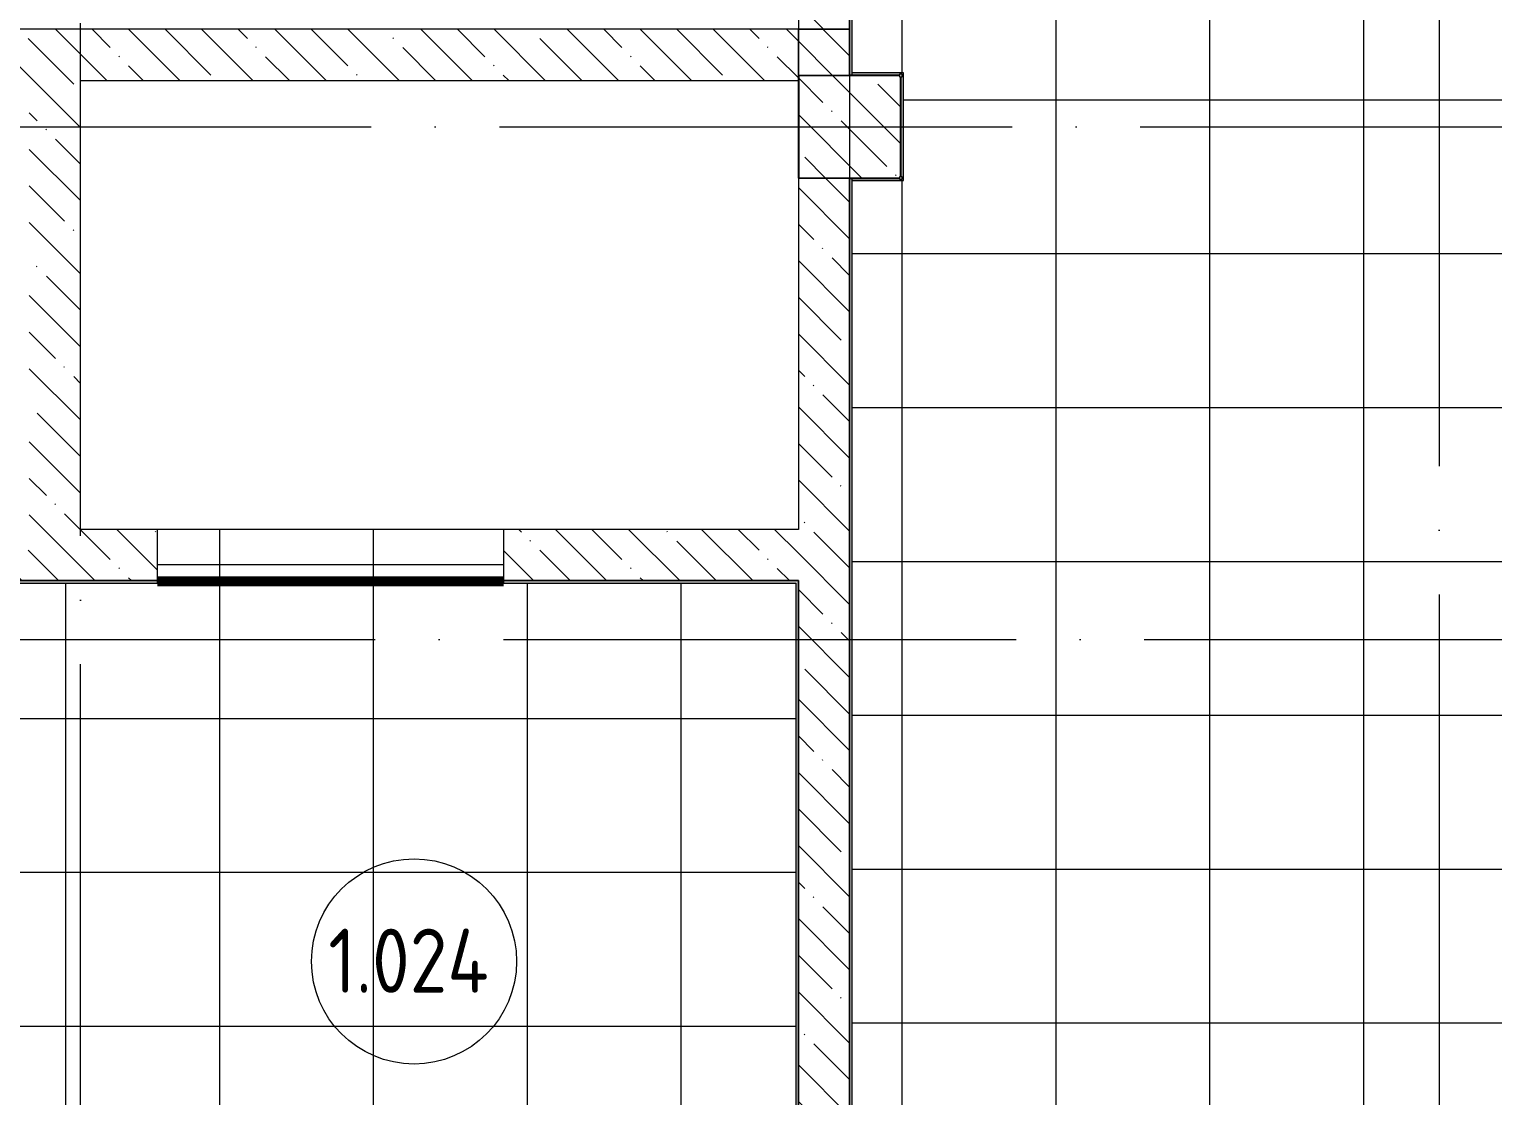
# Model space of a CAD drawing. Header units: millimetres. Extents: x -4370 to 196781, y -4577 to 61202.
# Drawn here: x 74600 to 80309, y 41746 to 45905 of the extents above; entities that cross this region are included whole.
import ezdxf

# ---------------------------------------------------------------- set-up
doc = ezdxf.new("R2010")
doc.units = ezdxf.units.MM
doc.linetypes.add('ADSK_Линия сетки', pattern=[2500, 2000, -250, 0, -250])
for name, color, linetype, lineweight in [('A-AREA-____-IDEN', 2, 'Continuous', 20), ('A-FLOR-____-OTLN', 192, 'Continuous', 9), ('A-FLOR-____-PATT', 8, 'Continuous', 9), ('A-WALL-____-MCUT', 113, 'Continuous', 9), ('A-WALL-____-PATT', 111, 'Continuous', 9), ('A-WALL-FNSH-MCUT', 113, 'Continuous', 9), ('I-WALL-____-OTLN', 2, 'Continuous', 9), ('S-COLS-____-MCUT', 52, 'Continuous', 9), ('S-COLS-____-OTLN', 52, 'Continuous', 9), ('S-GRID-____-OTLN', 1, 'Continuous', 9)]:
    doc.layers.add(name, color=color, linetype=linetype, lineweight=lineweight)
doc.styles.add('GOST Common_1', font='GOST_Common.ttf', dxfattribs={"width": 0.9, "height": 250})
pattern_1 = [(135, (0, 0), (-142.5612, -142.5612), []), (135, (142.56, 0), (-142.5612, -142.5612), [252.016, -50.403, 3.353, -47.05])]

# ---------------------------------------------------------------- blocks, each defined once
blk = doc.blocks.new('0083_СОШ675_АР_R22_rvt-1-О_АИ_ПП_0_000_Целиком')
at = {"layer": 'A-WALL-____-PATT', "lineweight": 5}
h = blk.add_hatch(dxfattribs=at)
h.set_pattern_fill('FP_4', color=10, style=0, pattern_type=2)
h.set_pattern_definition([(135, (0, 0), (-141.42136, -141.42136), [])])
h.paths.add_polyline_path([(77600, 45905), (77800, 45905), (77800, 47065), (77600, 47065)])
h.paths.add_polyline_path([(77600, 48765), (77800, 48765), (77800, 49975), (77600, 49975), (77600, 49582)])
h = blk.add_hatch(dxfattribs=at)
h.set_pattern_fill('FP_3', color=10, style=0, pattern_type=2)
h.set_pattern_definition(pattern_1)
h.paths.add_polyline_path([(77600, 45704.9), (77600, 45904.9), (73930, 45904.9), (73930, 45704.9), (76509.4, 45704.9)])
h = blk.add_hatch(dxfattribs=at)
h.set_pattern_fill('FP_3', color=10, style=0, pattern_type=2)
h.set_pattern_definition(pattern_1)
h.paths.add_polyline_path([(77800, 40175), (77800, 45325), (77600, 45325), (77600, 40175), (77751.3, 40175)])
h.paths.add_polyline_path([(77600, 45725), (77800, 45725), (77800, 45905), (77600, 45905)])
h = blk.add_hatch(dxfattribs=at)
h.set_pattern_fill('FP_3', color=10, style=0, pattern_type=2)
h.set_pattern_definition(pattern_1)
h.paths.add_polyline_path([(74800, 43954.9), (74800, 45704.9), (74600, 45704.9), (74600, 43954.9)])
h = blk.add_hatch(dxfattribs=at)
h.set_pattern_fill('FP_3', color=10, style=0, pattern_type=2)
h.set_pattern_definition(pattern_1)
h.paths.add_polyline_path([(76509.4, 43754.9), (77600, 43754.9), (77600, 43954.9), (76450, 43954.9), (76450, 43754.9)])
h.paths.add_polyline_path([(74130, 43754.9), (75100, 43754.9), (75100, 43954.9), (74130, 43954.9)])
at = {"layer": 'S-COLS-____-OTLN', "lineweight": 5}
h = blk.add_hatch(dxfattribs=at)
h.set_pattern_fill('FP_3', color=256, style=0, pattern_type=2)
h.set_pattern_definition(pattern_1)
h.paths.add_polyline_path([(77800, 45325), (77995, 45325), (77995, 45330), (78000, 45330), (78000, 45720), (77995, 45720), (77995, 45725), (77600, 45725), (77600, 45325)])
at = {"layer": 'A-WALL-____-MCUT', "color": 50, "lineweight": 13}
for p, q in [((77600, 47065), (77600, 45905)), ((77800, 45905), (77800, 47065)), ((77600, 45904.9), (73930, 45904.9)), ((77600, 45905), (77800, 45905)), ((77800, 45905), (77600, 45905)), ((77600, 45905), (77600, 45725)), ((77600, 45704.9), (77600, 45904.9)), ((77800, 45725), (77800, 45905)), ((74800, 43954.9), (74800, 45704.9)), ((74800, 45704.9), (77600, 45704.9)), ((77600, 45325), (77600, 43954.9)), ((77800, 40175), (77800, 45325)), ((75100, 43954.9), (74800, 43954.9)), ((75100, 43754.9), (75100, 43954.9)), ((77600, 43954.9), (76450, 43954.9)), ((76450, 43954.9), (76450, 43754.9)), ((74130, 43754.9), (75100, 43754.9)), ((76450, 43754.9), (77600, 43754.9)), ((77600, 43754.9), (77600, 40175))]:
    blk.add_line(p, q, dxfattribs=at)
at = {"layer": 'A-WALL-____-MCUT', "color": 10, "lineweight": 5}
for p, q in [((77600, 45725), (77800, 45725)), ((77800, 45325), (77600, 45325))]:
    blk.add_line(p, q, dxfattribs=at)
at = {"layer": 'S-COLS-____-MCUT', "color": 130, "lineweight": 25}
for p, q in [((77600, 45725), (77600, 45325)), ((77995, 45725), (77800, 45725)), ((78000, 45330), (78000, 45720)), ((77800, 45325), (77995, 45325))]:
    blk.add_line(p, q, dxfattribs=at)
at = {"layer": 'S-COLS-____-OTLN', "color": 90}
for p, q in [((77800, 45725), (77600, 45725)), ((77600, 45325), (77800, 45325))]:
    blk.add_line(p, q, dxfattribs=at)
blk = doc.blocks.new('BSC_Колонна _Прямоугольная - ПР-1_Профиль торцевой для плитки-3454341-О_АИ_ПП_0_000_Целиком')
at = {"layer": 'S-COLS-____-MCUT'}
for p, q in [((5, 5), (-5, 5)), ((-5, 5), (-5, -5)), ((5, -5), (5, 5)), ((-5, -5), (5, -5))]:
    blk.add_line(p, q, dxfattribs=at)
blk = doc.blocks.new('ADSK_Марка_Помещение_ОдноЗначение - Номер-159740-О_АИ_ПП_0_000_Целиком')
at = {"layer": 'A-AREA-____-IDEN'}
blk.add_circle((0, 0), 4, dxfattribs=at)

msp = doc.modelspace()

# ---------------------------------------------------------------- hatches: boundary and pattern name
at = {"layer": 'A-FLOR-____-PATT'}
h = msp.add_hatch(dxfattribs=at)
h.set_pattern_fill('FP_134', color=256, style=0, pattern_type=2)
h.set_pattern_definition([(180, (81605, 49229.7), (-7e-14, -600), []), (270, (81605, 49229.7), (600, 4e-14), [])])
h.paths.add_polyline_path([(78372.254726, 39830.02363), (80074.978079, 39830.02363), (80074.978079, 39934.998242), (81549.978078, 39934.998242), (81549.978078, 39975.023044), (81540, 39975.023044), (81540, 40485.000586), (82060, 40485.000586), (82060, 39975.023044), (82050, 39975.023044), (82050, 39935.999414), (85349.978078, 39935.999414), (85349.978078, 45315), (85339.978078, 45315), (85339.978078, 45735), (85349.978078, 45735), (85349.978078, 51465), (85339.978078, 51465), (85339.978078, 51885), (85349.978078, 51885), (85349.978078, 58975), (82150.225239, 58975), (82150.225239, 58970), (82160.225239, 58970), (82160.225239, 58765), (82059.978078, 58765), (82059.978078, 58265.000586), (81760.021922, 58264.940858), (81760.021922, 57365.000586), (79059.978078, 57365.000586), (79059.978078, 56470), (77809.978078, 56470), (77809.978078, 51885), (78009.978078, 51885), (78009.978078, 51465), (77809.978078, 51465), (77809.978078, 48764.999414), (77799.978078, 48764.999414), (77799.978078, 47064.999414), (77809.978078, 47064.999414), (77809.978078, 45735), (78009.978078, 45735), (78009.978078, 45315), (77809.978078, 45315), (77809.978078, 40185), (78009.978078, 40185), (78009.978078, 39975.023044), (77999.978078, 39975.023044), (78000, 39934.998242), (78050, 39934.998242), (78050.75731, 39830.02363), (78061.775671, 39830.02363)])
h = msp.add_hatch(dxfattribs=at)
h.set_pattern_fill('FP_130', color=256, style=0, pattern_type=2)
h.set_pattern_definition([(0, (75942.44, 42017.5), (0, 600), []), (90, (75942.44, 42017.5), (-600, 4e-14), [])])
h.paths.add_polyline_path([(77589.978078, 39985.02363), (77589.978078, 43744.940919), (74140, 43744.940333), (74140, 43499.999414), (73930, 43499.999414), (73930, 41999.999414), (74140, 41999.999414), (74140, 39985.02363), (77582.84118, 39985.02363)])
h.paths.add_polyline_path([(76416.224122, 43759.940919), (76449.978078, 43759.940919), (76449.978078, 43954.940333), (75099.978078, 43954.940333), (75099.978078, 43759.940919)])
at = {"layer": 'A-WALL-____-PATT'}
h = msp.add_hatch(color=7, dxfattribs=at)
h.paths.add_polyline_path([(77809.978078, 45725), (77809.978078, 47064.999414), (77799.978078, 47064.999414), (77799.978078, 45725)])
h.paths.add_polyline_path([(77799.978078, 48764.999414), (77809.978078, 48764.999414), (77809.978078, 51475), (77799.978078, 51475), (77799.978078, 50179.661351)])
for points in [[(77994.978078, 45725), (77994.978078, 45730), (77999.978078, 45730), (77999.978078, 45735), (77809.978078, 45735), (77809.978078, 45725)], [(78009.978078, 45325), (78009.978078, 45735), (77999.978078, 45735), (77999.978078, 45730), (78004.978078, 45730), (78004.978078, 45720), (77999.978078, 45720), (77999.978078, 45330), (78004.978078, 45330), (78004.978078, 45325)], [(77809.978078, 40175), (77809.978078, 45325), (77799.978078, 45325), (77799.978078, 40175)], [(77994.978078, 45315), (78009.978078, 45315), (78009.978078, 45325), (78004.978078, 45325), (78004.978078, 45320), (77994.978078, 45320), (77994.978078, 45325), (77809.978078, 45325), (77809.978078, 45315)], [(77589.978078, 39985.02363), (77599.978078, 39985.02363), (77599.978078, 43754.940919), (77589.978078, 43754.940919), (77589.978078, 40939.341913)]]:
    msp.add_hatch(color=7, dxfattribs=at).paths.add_polyline_path(points)
h = msp.add_hatch(color=7, dxfattribs=at)
h.paths.add_polyline_path([(74140, 43744.940919), (75099.978078, 43744.940919), (75099.978078, 43754.940919), (74130, 43754.940919), (74130, 43744.940919)])
h.paths.add_polyline_path([(77589.978078, 43744.940919), (77589.978078, 43754.940919), (76449.978078, 43754.940919), (76449.978078, 43744.940919), (76509.407681, 43744.940919)])

# ---------------------------------------------------------------- linework, layer by layer
at = {"layer": 'A-FLOR-____-OTLN'}
msp.add_line((76449.978078, 43954.940333), (75099.978078, 43954.940333), dxfattribs=at)
at = {"layer": 'A-WALL-____-MCUT', "color": 7}
for p, q in [((77799.978078, 47064.999414), (77799.978078, 45725)), ((77809.978078, 45725), (77809.978078, 47064.999414)), ((77799.978078, 45725), (77809.978078, 45725)), ((77809.978078, 45325), (77799.978078, 45325)), ((77799.978078, 45325), (77799.978078, 40175)), ((77809.978078, 40175), (77809.978078, 45325)), ((75099.978078, 43754.940919), (74130, 43754.940919)), ((74140, 43744.940919), (75099.978078, 43744.940919)), ((75099.978078, 43744.940919), (75099.978078, 43754.940919)), ((77599.978078, 43754.940919), (76449.978078, 43754.940919)), ((76449.978078, 43754.940919), (76449.978078, 43744.940919)), ((76449.978078, 43744.940919), (77589.978078, 43744.940919)), ((77589.978078, 43744.940919), (77589.978078, 39985.02363)), ((77599.978078, 39975.02363), (77599.978078, 43754.940919))]:
    msp.add_line(p, q, dxfattribs=at)
at = {"layer": 'A-WALL-FNSH-MCUT', "color": 7}
for p, q in [((78009.978078, 45735), (77809.978078, 45735)), ((78009.978078, 45315), (78009.978078, 45735)), ((77809.978078, 45725), (77994.978078, 45725)), ((77999.978078, 45720), (77999.978078, 45330)), ((77994.978078, 45325), (77809.978078, 45325)), ((77809.978078, 45315), (78009.978078, 45315))]:
    msp.add_line(p, q, dxfattribs=at)
at = {"layer": 'I-WALL-____-OTLN', "color": 20, "lineweight": 90}
for p, q in [((75099.978078, 43759.940919), (76449.978078, 43759.940919)), ((76449.978078, 43744.940919), (75099.978078, 43744.940919))]:
    msp.add_line(p, q, dxfattribs=at)
at = {"layer": 'S-GRID-____-OTLN', "linetype": 'ADSK_Линия сетки'}
for p, q in [((74800, -3572.657751), (74800, 61202.00513)), ((77800, 61202.00513), (77800, -3758.83936)), ((80100, 61202.00513), (80100, -3572.657751)), ((-3569.551216, 45525.000586), (156348.554077, 45525.000586)), ((-3553.763124, 43525.000586), (156348.554077, 43525.000586))]:
    msp.add_line(p, q, dxfattribs=at)

# ---------------------------------------------------------------- block references
at = {"lineweight": 5}
msp.add_blockref('0083_СОШ675_АР_R22_rvt-1-О_АИ_ПП_0_000_Целиком', (0, 0), dxfattribs=at)
at = {"layer": 'A-AREA-____-IDEN', "xscale": 99.99999999999993, "yscale": 99.99999999999993, "zscale": 99.99999999999993}
msp.add_blockref('ADSK_Марка_Помещение_ОдноЗначение - Номер-159740-О_АИ_ПП_0_000_Целиком', (76100.785918, 42269.981149), dxfattribs=at)
at = {"layer": 'S-COLS-____-OTLN'}
for p in [(77999.978078, 45725), (77999.978078, 45325)]:
    msp.add_blockref('BSC_Колонна _Прямоугольная - ПР-1_Профиль торцевой для плитки-3454341-О_АИ_ПП_0_000_Целиком', p, dxfattribs=at)

# ---------------------------------------------------------------- texts
at = {"layer": 'A-AREA-____-IDEN', "lineweight": 9, "insert": (75766.42866, 42397.70622), "char_height": 250, "width": 822.531375, "attachment_point": 1, "style": 'GOST Common_1'}
msp.add_mtext('1.024', dxfattribs=at)

doc.saveas('drawing.dxf')
